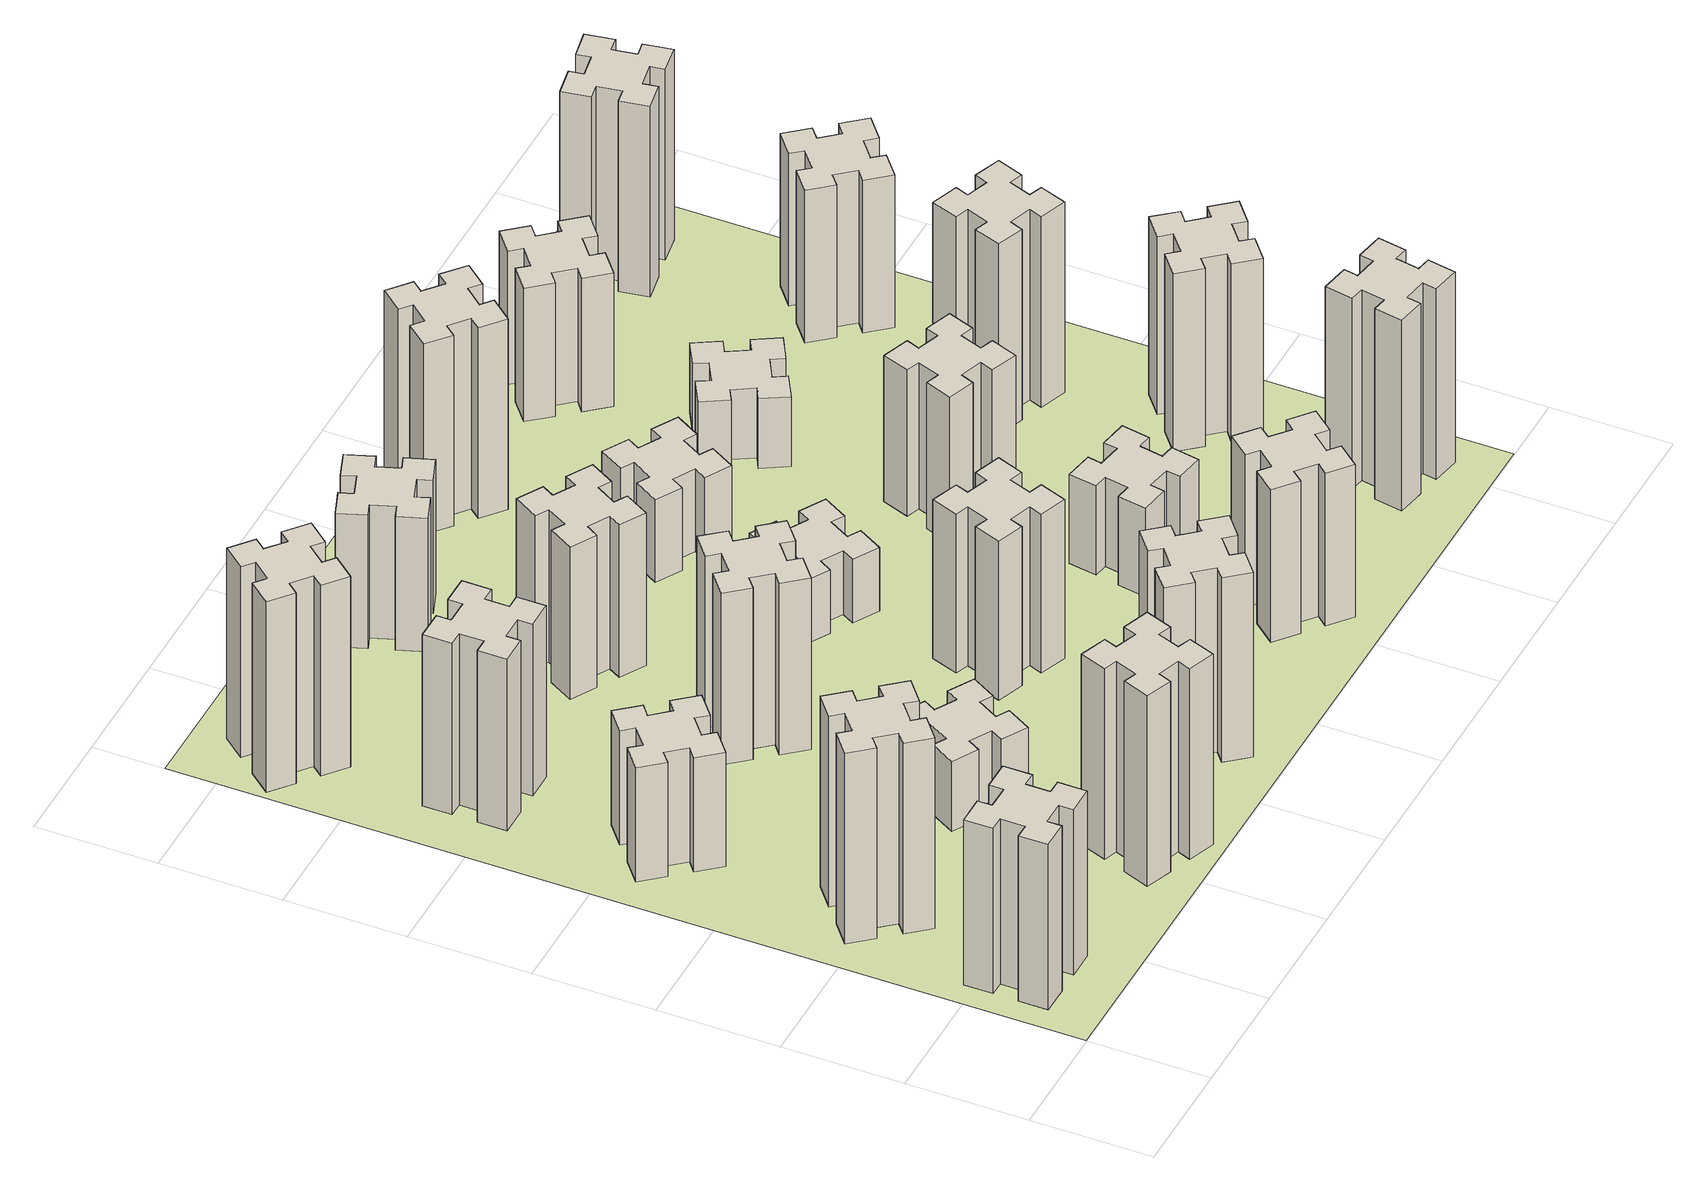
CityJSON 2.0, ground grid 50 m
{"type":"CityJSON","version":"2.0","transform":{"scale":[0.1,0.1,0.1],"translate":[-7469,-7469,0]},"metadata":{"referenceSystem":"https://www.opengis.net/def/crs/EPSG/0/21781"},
"CityObjects":{
"building1":{"type":"Building","attributes":{"class":"1000","function":"1000","usage":"1000","yearOfConstruction":2016,"roofType":"1000","measuredHeight":78,"storeysAboveGround":30,"storeysBelowGround":0},"geometry":[{"type":"Solid","lod":"1","boundaries":[[[[0,1,2,3,4,5,6,7,8,9,10,11,12,13,14,15,16,17,18,19]],[[17,16,20,21]],[[16,15,22,20]],[[15,14,23,22]],[[14,13,24,23]],[[13,12,25,24]],[[12,11,26,25]],[[11,10,27,26]],[[10,9,28,27]],[[9,8,29,28]],[[8,7,30,29]],[[7,6,31,30]],[[6,5,32,31]],[[5,4,33,32]],[[4,3,34,33]],[[3,2,35,34]],[[2,1,36,35]],[[1,0,37,36]],[[0,19,38,37]],[[19,18,39,38]],[[18,17,21,39]],[[24,25,26,27,28,29,30,31,32,33,34,35,36,37,38,39,21,20,22,23]]]]}]},
"building2":{"type":"Building","attributes":{"class":"1000","function":"1000","usage":"1000","yearOfConstruction":2016,"roofType":"1000","measuredHeight":90,"storeysAboveGround":30,"storeysBelowGround":0},"geometry":[{"type":"Solid","lod":"1","boundaries":[[[[40,41,42,43,44,45,46,47,48,49,50,51,52,53,54,55,56,57,58,59]],[[57,56,60,61]],[[56,55,62,60]],[[55,54,63,62]],[[54,53,64,63]],[[53,52,65,64]],[[52,51,66,65]],[[51,50,67,66]],[[50,49,68,67]],[[49,48,69,68]],[[48,47,70,69]],[[47,46,71,70]],[[46,45,72,71]],[[45,44,73,72]],[[44,43,74,73]],[[43,42,75,74]],[[42,41,76,75]],[[41,40,77,76]],[[40,59,78,77]],[[59,58,79,78]],[[58,57,61,79]],[[64,65,66,67,68,69,70,71,72,73,74,75,76,77,78,79,61,60,62,63]]]]}]},
"building3":{"type":"Building","attributes":{"class":"1000","function":"1000","usage":"1000","yearOfConstruction":2016,"roofType":"1000","measuredHeight":54,"storeysAboveGround":30,"storeysBelowGround":0},"geometry":[{"type":"Solid","lod":"1","boundaries":[[[[80,81,82,83,84,85,86,87,88,89,90,91,92,93,94,95,96,97,98,99]],[[97,96,100,101]],[[96,95,102,100]],[[95,94,103,102]],[[94,93,104,103]],[[93,92,105,104]],[[92,91,106,105]],[[91,90,107,106]],[[90,89,108,107]],[[89,88,109,108]],[[88,87,110,109]],[[87,86,111,110]],[[86,85,112,111]],[[85,84,113,112]],[[84,83,114,113]],[[83,82,115,114]],[[82,81,116,115]],[[81,80,117,116]],[[80,99,118,117]],[[99,98,119,118]],[[98,97,101,119]],[[104,105,106,107,108,109,110,111,112,113,114,115,116,117,118,119,101,100,102,103]]]]}]},
"building4":{"type":"Building","attributes":{"class":"1000","function":"1000","usage":"1000","yearOfConstruction":2016,"roofType":"1000","measuredHeight":81,"storeysAboveGround":30,"storeysBelowGround":0},"geometry":[{"type":"Solid","lod":"1","boundaries":[[[[120,121,122,123,124,125,126,127,128,129,130,131,132,133,134,135,136,137,138,139]],[[137,136,140,141]],[[136,135,142,140]],[[135,134,143,142]],[[134,133,144,143]],[[133,132,145,144]],[[132,131,146,145]],[[131,130,147,146]],[[130,129,148,147]],[[129,128,149,148]],[[128,127,150,149]],[[127,126,151,150]],[[126,125,152,151]],[[125,124,153,152]],[[124,123,154,153]],[[123,122,155,154]],[[122,121,156,155]],[[121,120,157,156]],[[120,139,158,157]],[[139,138,159,158]],[[138,137,141,159]],[[144,145,146,147,148,149,150,151,152,153,154,155,156,157,158,159,141,140,142,143]]]]}]},
"building5":{"type":"Building","attributes":{"class":"1000","function":"1000","usage":"1000","yearOfConstruction":2016,"roofType":"1000","measuredHeight":90,"storeysAboveGround":30,"storeysBelowGround":0},"geometry":[{"type":"Solid","lod":"1","boundaries":[[[[160,161,162,163,164,165,166,167,168,169,170,171,172,173,174,175,176,177,178,179]],[[177,176,180,181]],[[176,175,182,180]],[[175,174,183,182]],[[174,173,184,183]],[[173,172,185,184]],[[172,171,186,185]],[[171,170,187,186]],[[170,169,188,187]],[[169,168,189,188]],[[168,167,190,189]],[[167,166,191,190]],[[166,165,192,191]],[[165,164,193,192]],[[164,163,194,193]],[[163,162,195,194]],[[162,161,196,195]],[[161,160,197,196]],[[160,179,198,197]],[[179,178,199,198]],[[178,177,181,199]],[[184,185,186,187,188,189,190,191,192,193,194,195,196,197,198,199,181,180,182,183]]]]}]},
"building6":{"type":"Building","attributes":{"class":"1000","function":"1000","usage":"1000","yearOfConstruction":2016,"roofType":"1000","measuredHeight":90,"storeysAboveGround":30,"storeysBelowGround":0},"geometry":[{"type":"Solid","lod":"1","boundaries":[[[[200,201,202,203,204,205,206,207,208,209,210,211,212,213,214,215,216,217,218,219]],[[217,216,220,221]],[[216,215,222,220]],[[215,214,223,222]],[[214,213,224,223]],[[213,212,225,224]],[[212,211,226,225]],[[211,210,227,226]],[[210,209,228,227]],[[209,208,229,228]],[[208,207,230,229]],[[207,206,231,230]],[[206,205,232,231]],[[205,204,233,232]],[[204,203,234,233]],[[203,202,235,234]],[[202,201,236,235]],[[201,200,237,236]],[[200,219,238,237]],[[219,218,239,238]],[[218,217,221,239]],[[224,225,226,227,228,229,230,231,232,233,234,235,236,237,238,239,221,220,222,223]]]]}]},
"building7":{"type":"Building","attributes":{"class":"1000","function":"1000","usage":"1000","yearOfConstruction":2016,"roofType":"1000","measuredHeight":33,"storeysAboveGround":30,"storeysBelowGround":0},"geometry":[{"type":"Solid","lod":"1","boundaries":[[[[240,241,242,243,244,245,246,247,248,249,250,251,252,253,254,255,256,257,258,259]],[[257,256,260,261]],[[256,255,262,260]],[[255,254,263,262]],[[254,253,264,263]],[[253,252,265,264]],[[252,251,266,265]],[[251,250,267,266]],[[250,249,268,267]],[[249,248,269,268]],[[248,247,270,269]],[[247,246,271,270]],[[246,245,272,271]],[[245,244,273,272]],[[244,243,274,273]],[[243,242,275,274]],[[242,241,276,275]],[[241,240,277,276]],[[240,259,278,277]],[[259,258,279,278]],[[258,257,261,279]],[[264,265,266,267,268,269,270,271,272,273,274,275,276,277,278,279,261,260,262,263]]]]}]},
"building8":{"type":"Building","attributes":{"class":"1000","function":"1000","usage":"1000","yearOfConstruction":2016,"roofType":"1000","measuredHeight":81,"storeysAboveGround":30,"storeysBelowGround":0},"geometry":[{"type":"Solid","lod":"1","boundaries":[[[[280,281,282,283,284,285,286,287,288,289,290,291,292,293,294,295,296,297,298,299]],[[297,296,300,301]],[[296,295,302,300]],[[295,294,303,302]],[[294,293,304,303]],[[293,292,305,304]],[[292,291,306,305]],[[291,290,307,306]],[[290,289,308,307]],[[289,288,309,308]],[[288,287,310,309]],[[287,286,311,310]],[[286,285,312,311]],[[285,284,313,312]],[[284,283,314,313]],[[283,282,315,314]],[[282,281,316,315]],[[281,280,317,316]],[[280,299,318,317]],[[299,298,319,318]],[[298,297,301,319]],[[304,305,306,307,308,309,310,311,312,313,314,315,316,317,318,319,301,300,302,303]]]]}]},
"building9":{"type":"Building","attributes":{"class":"1000","function":"1000","usage":"1000","yearOfConstruction":2016,"roofType":"1000","measuredHeight":87,"storeysAboveGround":30,"storeysBelowGround":0},"geometry":[{"type":"Solid","lod":"1","boundaries":[[[[320,321,322,323,324,325,326,327,328,329,330,331,332,333,334,335,336,337,338,339]],[[337,336,340,341]],[[336,335,342,340]],[[335,334,343,342]],[[334,333,344,343]],[[333,332,345,344]],[[332,331,346,345]],[[331,330,347,346]],[[330,329,348,347]],[[329,328,349,348]],[[328,327,350,349]],[[327,326,351,350]],[[326,325,352,351]],[[325,324,353,352]],[[324,323,354,353]],[[323,322,355,354]],[[322,321,356,355]],[[321,320,357,356]],[[320,339,358,357]],[[339,338,359,358]],[[338,337,341,359]],[[344,345,346,347,348,349,350,351,352,353,354,355,356,357,358,359,341,340,342,343]]]]}]},
"building10":{"type":"Building","attributes":{"class":"1000","function":"1000","usage":"1000","yearOfConstruction":2016,"roofType":"1000","measuredHeight":72,"storeysAboveGround":30,"storeysBelowGround":0},"geometry":[{"type":"Solid","lod":"1","boundaries":[[[[360,361,362,363,364,365,366,367,368,369,370,371,372,373,374,375,376,377,378,379]],[[377,376,380,381]],[[376,375,382,380]],[[375,374,383,382]],[[374,373,384,383]],[[373,372,385,384]],[[372,371,386,385]],[[371,370,387,386]],[[370,369,388,387]],[[369,368,389,388]],[[368,367,390,389]],[[367,366,391,390]],[[366,365,392,391]],[[365,364,393,392]],[[364,363,394,393]],[[363,362,395,394]],[[362,361,396,395]],[[361,360,397,396]],[[360,379,398,397]],[[379,378,399,398]],[[378,377,381,399]],[[384,385,386,387,388,389,390,391,392,393,394,395,396,397,398,399,381,380,382,383]]]]}]},
"building11":{"type":"Building","attributes":{"class":"1000","function":"1000","usage":"1000","yearOfConstruction":2016,"roofType":"1000","measuredHeight":63,"storeysAboveGround":30,"storeysBelowGround":0},"geometry":[{"type":"Solid","lod":"1","boundaries":[[[[400,401,402,403,404,405,406,407,408,409,410,411,412,413,414,415,416,417,418,419]],[[417,416,420,421]],[[416,415,422,420]],[[415,414,423,422]],[[414,413,424,423]],[[413,412,425,424]],[[412,411,426,425]],[[411,410,427,426]],[[410,409,428,427]],[[409,408,429,428]],[[408,407,430,429]],[[407,406,431,430]],[[406,405,432,431]],[[405,404,433,432]],[[404,403,434,433]],[[403,402,435,434]],[[402,401,436,435]],[[401,400,437,436]],[[400,419,438,437]],[[419,418,439,438]],[[418,417,421,439]],[[424,425,426,427,428,429,430,431,432,433,434,435,436,437,438,439,421,420,422,423]]]]}]},
"building12":{"type":"Building","attributes":{"class":"1000","function":"1000","usage":"1000","yearOfConstruction":2016,"roofType":"1000","measuredHeight":75,"storeysAboveGround":30,"storeysBelowGround":0},"geometry":[{"type":"Solid","lod":"1","boundaries":[[[[440,441,442,443,444,445,446,447,448,449,450,451,452,453,454,455,456,457,458,459]],[[457,456,460,461]],[[456,455,462,460]],[[455,454,463,462]],[[454,453,464,463]],[[453,452,465,464]],[[452,451,466,465]],[[451,450,467,466]],[[450,449,468,467]],[[449,448,469,468]],[[448,447,470,469]],[[447,446,471,470]],[[446,445,472,471]],[[445,444,473,472]],[[444,443,474,473]],[[443,442,475,474]],[[442,441,476,475]],[[441,440,477,476]],[[440,459,478,477]],[[459,458,479,478]],[[458,457,461,479]],[[464,465,466,467,468,469,470,471,472,473,474,475,476,477,478,479,461,460,462,463]]]]}]},
"building13":{"type":"Building","attributes":{"class":"1000","function":"1000","usage":"1000","yearOfConstruction":2016,"roofType":"1000","measuredHeight":30,"storeysAboveGround":30,"storeysBelowGround":0},"geometry":[{"type":"Solid","lod":"1","boundaries":[[[[480,481,482,483,484,485,486,487,488,489,490,491,492,493,494,495,496,497,498,499]],[[497,496,500,501]],[[496,495,502,500]],[[495,494,503,502]],[[494,493,504,503]],[[493,492,505,504]],[[492,491,506,505]],[[491,490,507,506]],[[490,489,508,507]],[[489,488,509,508]],[[488,487,510,509]],[[487,486,511,510]],[[486,485,512,511]],[[485,484,513,512]],[[484,483,514,513]],[[483,482,515,514]],[[482,481,516,515]],[[481,480,517,516]],[[480,499,518,517]],[[499,498,519,518]],[[498,497,501,519]],[[504,505,506,507,508,509,510,511,512,513,514,515,516,517,518,519,501,500,502,503]]]]}]},
"building14":{"type":"Building","attributes":{"class":"1000","function":"1000","usage":"1000","yearOfConstruction":2016,"roofType":"1000","measuredHeight":72,"storeysAboveGround":30,"storeysBelowGround":0},"geometry":[{"type":"Solid","lod":"1","boundaries":[[[[520,521,522,523,524,525,526,527,528,529,530,531,532,533,534,535,536,537,538,539]],[[537,536,540,541]],[[536,535,542,540]],[[535,534,543,542]],[[534,533,544,543]],[[533,532,545,544]],[[532,531,546,545]],[[531,530,547,546]],[[530,529,548,547]],[[529,528,549,548]],[[528,527,550,549]],[[527,526,551,550]],[[526,525,552,551]],[[525,524,553,552]],[[524,523,554,553]],[[523,522,555,554]],[[522,521,556,555]],[[521,520,557,556]],[[520,539,558,557]],[[539,538,559,558]],[[538,537,541,559]],[[544,545,546,547,548,549,550,551,552,553,554,555,556,557,558,559,541,540,542,543]]]]}]},
"building15":{"type":"Building","attributes":{"class":"1000","function":"1000","usage":"1000","yearOfConstruction":2016,"roofType":"1000","measuredHeight":39,"storeysAboveGround":30,"storeysBelowGround":0},"geometry":[{"type":"Solid","lod":"1","boundaries":[[[[560,561,562,563,564,565,566,567,568,569,570,571,572,573,574,575,576,577,578,579]],[[577,576,580,581]],[[576,575,582,580]],[[575,574,583,582]],[[574,573,584,583]],[[573,572,585,584]],[[572,571,586,585]],[[571,570,587,586]],[[570,569,588,587]],[[569,568,589,588]],[[568,567,590,589]],[[567,566,591,590]],[[566,565,592,591]],[[565,564,593,592]],[[564,563,594,593]],[[563,562,595,594]],[[562,561,596,595]],[[561,560,597,596]],[[560,579,598,597]],[[579,578,599,598]],[[578,577,581,599]],[[584,585,586,587,588,589,590,591,592,593,594,595,596,597,598,599,581,580,582,583]]]]}]},
"building16":{"type":"Building","attributes":{"class":"1000","function":"1000","usage":"1000","yearOfConstruction":2016,"roofType":"1000","measuredHeight":90,"storeysAboveGround":30,"storeysBelowGround":0},"geometry":[{"type":"Solid","lod":"1","boundaries":[[[[600,601,602,603,604,605,606,607,608,609,610,611,612,613,614,615,616,617,618,619]],[[617,616,620,621]],[[616,615,622,620]],[[615,614,623,622]],[[614,613,624,623]],[[613,612,625,624]],[[612,611,626,625]],[[611,610,627,626]],[[610,609,628,627]],[[609,608,629,628]],[[608,607,630,629]],[[607,606,631,630]],[[606,605,632,631]],[[605,604,633,632]],[[604,603,634,633]],[[603,602,635,634]],[[602,601,636,635]],[[601,600,637,636]],[[600,619,638,637]],[[619,618,639,638]],[[618,617,621,639]],[[624,625,626,627,628,629,630,631,632,633,634,635,636,637,638,639,621,620,622,623]]]]}]},
"building17":{"type":"Building","attributes":{"class":"1000","function":"1000","usage":"1000","yearOfConstruction":2016,"roofType":"1000","measuredHeight":42,"storeysAboveGround":30,"storeysBelowGround":0},"geometry":[{"type":"Solid","lod":"1","boundaries":[[[[640,641,642,643,644,645,646,647,648,649,650,651,652,653,654,655,656,657,658,659]],[[657,656,660,661]],[[656,655,662,660]],[[655,654,663,662]],[[654,653,664,663]],[[653,652,665,664]],[[652,651,666,665]],[[651,650,667,666]],[[650,649,668,667]],[[649,648,669,668]],[[648,647,670,669]],[[647,646,671,670]],[[646,645,672,671]],[[645,644,673,672]],[[644,643,674,673]],[[643,642,675,674]],[[642,641,676,675]],[[641,640,677,676]],[[640,659,678,677]],[[659,658,679,678]],[[658,657,661,679]],[[664,665,666,667,668,669,670,671,672,673,674,675,676,677,678,679,661,660,662,663]]]]}]},
"building18":{"type":"Building","attributes":{"class":"1000","function":"1000","usage":"1000","yearOfConstruction":2016,"roofType":"1000","measuredHeight":69,"storeysAboveGround":30,"storeysBelowGround":0},"geometry":[{"type":"Solid","lod":"1","boundaries":[[[[680,681,682,683,684,685,686,687,688,689,690,691,692,693,694,695,696,697,698,699]],[[697,696,700,701]],[[696,695,702,700]],[[695,694,703,702]],[[694,693,704,703]],[[693,692,705,704]],[[692,691,706,705]],[[691,690,707,706]],[[690,689,708,707]],[[689,688,709,708]],[[688,687,710,709]],[[687,686,711,710]],[[686,685,712,711]],[[685,684,713,712]],[[684,683,714,713]],[[683,682,715,714]],[[682,681,716,715]],[[681,680,717,716]],[[680,699,718,717]],[[699,698,719,718]],[[698,697,701,719]],[[704,705,706,707,708,709,710,711,712,713,714,715,716,717,718,719,701,700,702,703]]]]}]},
"building19":{"type":"Building","attributes":{"class":"1000","function":"1000","usage":"1000","yearOfConstruction":2016,"roofType":"1000","measuredHeight":33,"storeysAboveGround":30,"storeysBelowGround":0},"geometry":[{"type":"Solid","lod":"1","boundaries":[[[[720,721,722,723,724,725,726,727,728,729,730,731,732,733,734,735,736,737,738,739]],[[737,736,740,741]],[[736,735,742,740]],[[735,734,743,742]],[[734,733,744,743]],[[733,732,745,744]],[[732,731,746,745]],[[731,730,747,746]],[[730,729,748,747]],[[729,728,749,748]],[[728,727,750,749]],[[727,726,751,750]],[[726,725,752,751]],[[725,724,753,752]],[[724,723,754,753]],[[723,722,755,754]],[[722,721,756,755]],[[721,720,757,756]],[[720,739,758,757]],[[739,738,759,758]],[[738,737,741,759]],[[744,745,746,747,748,749,750,751,752,753,754,755,756,757,758,759,741,740,742,743]]]]}]},
"building20":{"type":"Building","attributes":{"class":"1000","function":"1000","usage":"1000","yearOfConstruction":2016,"roofType":"1000","measuredHeight":90,"storeysAboveGround":30,"storeysBelowGround":0},"geometry":[{"type":"Solid","lod":"1","boundaries":[[[[760,761,762,763,764,765,766,767,768,769,770,771,772,773,774,775,776,777,778,779]],[[777,776,780,781]],[[776,775,782,780]],[[775,774,783,782]],[[774,773,784,783]],[[773,772,785,784]],[[772,771,786,785]],[[771,770,787,786]],[[770,769,788,787]],[[769,768,789,788]],[[768,767,790,789]],[[767,766,791,790]],[[766,765,792,791]],[[765,764,793,792]],[[764,763,794,793]],[[763,762,795,794]],[[762,761,796,795]],[[761,760,797,796]],[[760,779,798,797]],[[779,778,799,798]],[[778,777,781,799]],[[784,785,786,787,788,789,790,791,792,793,794,795,796,797,798,799,781,780,782,783]]]]}]},
"building21":{"type":"Building","attributes":{"class":"1000","function":"1000","usage":"1000","yearOfConstruction":2016,"roofType":"1000","measuredHeight":63,"storeysAboveGround":30,"storeysBelowGround":0},"geometry":[{"type":"Solid","lod":"1","boundaries":[[[[800,801,802,803,804,805,806,807,808,809,810,811,812,813,814,815,816,817,818,819]],[[817,816,820,821]],[[816,815,822,820]],[[815,814,823,822]],[[814,813,824,823]],[[813,812,825,824]],[[812,811,826,825]],[[811,810,827,826]],[[810,809,828,827]],[[809,808,829,828]],[[808,807,830,829]],[[807,806,831,830]],[[806,805,832,831]],[[805,804,833,832]],[[804,803,834,833]],[[803,802,835,834]],[[802,801,836,835]],[[801,800,837,836]],[[800,819,838,837]],[[819,818,839,838]],[[818,817,821,839]],[[824,825,826,827,828,829,830,831,832,833,834,835,836,837,838,839,821,820,822,823]]]]}]},
"building22":{"type":"Building","attributes":{"class":"1000","function":"1000","usage":"1000","yearOfConstruction":2016,"roofType":"1000","measuredHeight":84,"storeysAboveGround":30,"storeysBelowGround":0},"geometry":[{"type":"Solid","lod":"1","boundaries":[[[[840,841,842,843,844,845,846,847,848,849,850,851,852,853,854,855,856,857,858,859]],[[857,856,860,861]],[[856,855,862,860]],[[855,854,863,862]],[[854,853,864,863]],[[853,852,865,864]],[[852,851,866,865]],[[851,850,867,866]],[[850,849,868,867]],[[849,848,869,868]],[[848,847,870,869]],[[847,846,871,870]],[[846,845,872,871]],[[845,844,873,872]],[[844,843,874,873]],[[843,842,875,874]],[[842,841,876,875]],[[841,840,877,876]],[[840,859,878,877]],[[859,858,879,878]],[[858,857,861,879]],[[864,865,866,867,868,869,870,871,872,873,874,875,876,877,878,879,861,860,862,863]]]]}]},
"building23":{"type":"Building","attributes":{"class":"1000","function":"1000","usage":"1000","yearOfConstruction":2016,"roofType":"1000","measuredHeight":90,"storeysAboveGround":30,"storeysBelowGround":0},"geometry":[{"type":"Solid","lod":"1","boundaries":[[[[880,881,882,883,884,885,886,887,888,889,890,891,892,893,894,895,896,897,898,899]],[[897,896,900,901]],[[896,895,902,900]],[[895,894,903,902]],[[894,893,904,903]],[[893,892,905,904]],[[892,891,906,905]],[[891,890,907,906]],[[890,889,908,907]],[[889,888,909,908]],[[888,887,910,909]],[[887,886,911,910]],[[886,885,912,911]],[[885,884,913,912]],[[884,883,914,913]],[[883,882,915,914]],[[882,881,916,915]],[[881,880,917,916]],[[880,899,918,917]],[[899,898,919,918]],[[898,897,901,919]],[[904,905,906,907,908,909,910,911,912,913,914,915,916,917,918,919,901,900,902,903]]]]}]},
"building24":{"type":"Building","attributes":{"class":"1000","function":"1000","usage":"1000","yearOfConstruction":2016,"roofType":"1000","measuredHeight":72,"storeysAboveGround":30,"storeysBelowGround":0},"geometry":[{"type":"Solid","lod":"1","boundaries":[[[[920,921,922,923,924,925,926,927,928,929,930,931,932,933,934,935,936,937,938,939]],[[937,936,940,941]],[[936,935,942,940]],[[935,934,943,942]],[[934,933,944,943]],[[933,932,945,944]],[[932,931,946,945]],[[931,930,947,946]],[[930,929,948,947]],[[929,928,949,948]],[[928,927,950,949]],[[927,926,951,950]],[[926,925,952,951]],[[925,924,953,952]],[[924,923,954,953]],[[923,922,955,954]],[[922,921,956,955]],[[921,920,957,956]],[[920,939,958,957]],[[939,938,959,958]],[[938,937,941,959]],[[944,945,946,947,948,949,950,951,952,953,954,955,956,957,958,959,941,940,942,943]]]]}]},
"building25":{"type":"Building","attributes":{"class":"1000","function":"1000","usage":"1000","yearOfConstruction":2016,"roofType":"1000","measuredHeight":90,"storeysAboveGround":30,"storeysBelowGround":0},"geometry":[{"type":"Solid","lod":"1","boundaries":[[[[960,961,962,963,964,965,966,967,968,969,970,971,972,973,974,975,976,977,978,979]],[[977,976,980,981]],[[976,975,982,980]],[[975,974,983,982]],[[974,973,984,983]],[[973,972,985,984]],[[972,971,986,985]],[[971,970,987,986]],[[970,969,988,987]],[[969,968,989,988]],[[968,967,990,989]],[[967,966,991,990]],[[966,965,992,991]],[[965,964,993,992]],[[964,963,994,993]],[[963,962,995,994]],[[962,961,996,995]],[[961,960,997,996]],[[960,979,998,997]],[[979,978,999,998]],[[978,977,981,999]],[[984,985,986,987,988,989,990,991,992,993,994,995,996,997,998,999,981,980,982,983]]]]}]},
"landuse1":{"type":"LandUse","attributes":{"name":"plot1","function":"1010"},"geometry":[{"type":"MultiSurface","lod":"1","boundaries":[[[1000,1001,1002,1003]]]}]}
},
"vertices":[
[165,425,0],[165,325,0],[105,325,0],[105,205,0],[225,205,0],[225,265,0],[325,265,0],[325,205,0],[445,205,0],[445,325,0],[385,325,0],[385,425,0],[445,425,0],[445,545,0],[325,545,0],[325,485,0],[225,485,0],[225,545,0],[105,545,0],[105,425,0],[225,485,780],[225,545,780],[325,485,780],[325,545,780],[445,545,780],[445,425,780],[385,425,780],[385,325,780],[445,325,780],[445,205,780],[325,205,780],[325,265,780],[225,265,780],[225,205,780],[105,205,780],[105,325,780],[165,325,780],[165,425,780],[105,425,780],[105,545,780],
[492,1048,0],[427,1124,0],[473,1163,0],[396,1255,0],[304,1178,0],[343,1132,0],[266,1067,0],[228,1113,0],[136,1036,0],[213,944,0],[259,983,0],[323,906,0],[277,868,0],[354,776,0],[446,853,0],[408,899,0],[484,963,0],[523,917,0],[615,994,0],[538,1086,0],[484,963,900],[523,917,900],[408,899,900],[446,853,900],[354,776,900],[277,868,900],[323,906,900],[259,983,900],[213,944,900],[136,1036,900],[228,1113,900],[266,1067,900],[343,1132,900],[304,1178,900],[396,1255,900],[473,1163,900],[427,1124,900],[492,1048,900],[538,1086,900],[615,994,900],
[492,1888,0],[427,1964,0],[473,2003,0],[396,2095,0],[304,2018,0],[343,1972,0],[266,1907,0],[228,1953,0],[136,1876,0],[213,1784,0],[259,1823,0],[323,1746,0],[277,1708,0],[354,1616,0],[446,1693,0],[408,1739,0],[484,1803,0],[523,1757,0],[615,1834,0],[538,1926,0],[484,1803,540],[523,1757,540],[408,1739,540],[446,1693,540],[354,1616,540],[277,1708,540],[323,1746,540],[259,1823,540],[213,1784,540],[136,1876,540],[228,1953,540],[266,1907,540],[343,1972,540],[304,2018,540],[396,2095,540],[473,2003,540],[427,1964,540],[492,1888,540],[538,1926,540],[615,1834,540],
[485,2545,0],[485,2645,0],[545,2645,0],[545,2765,0],[425,2765,0],[425,2705,0],[325,2705,0],[325,2765,0],[205,2765,0],[205,2645,0],[265,2645,0],[265,2545,0],[205,2545,0],[205,2425,0],[325,2425,0],[325,2485,0],[425,2485,0],[425,2425,0],[545,2425,0],[545,2545,0],[425,2485,810],[425,2425,810],[325,2485,810],[325,2425,810],[205,2425,810],[205,2545,810],[265,2545,810],[265,2645,810],[205,2645,810],[205,2765,810],[325,2765,810],[325,2705,810],[425,2705,810],[425,2765,810],[545,2765,810],[545,2645,810],[485,2645,810],[485,2545,810],[545,2545,810],[545,2425,810],
[1029,360,0],[995,266,0],[939,287,0],[897,174,0],[1010,133,0],[1031,189,0],[1125,155,0],[1104,99,0],[1217,57,0],[1258,170,0],[1202,191,0],[1236,285,0],[1292,264,0],[1333,377,0],[1220,418,0],[1200,362,0],[1106,396,0],[1127,452,0],[1014,493,0],[973,380,0],[1106,396,900],[1127,452,900],[1200,362,900],[1220,418,900],[1333,377,900],[1292,264,900],[1236,285,900],[1202,191,900],[1258,170,900],[1217,57,900],[1104,99,900],[1125,155,900],[1031,189,900],[1010,133,900],[897,174,900],[939,287,900],[995,266,900],[1029,360,900],[973,380,900],[1014,493,900],
[384,3387,0],[308,3452,0],[346,3498,0],[254,3575,0],[177,3483,0],[223,3444,0],[159,3368,0],[113,3406,0],[36,3314,0],[128,3237,0],[166,3283,0],[243,3219,0],[204,3173,0],[296,3096,0],[373,3188,0],[327,3226,0],[392,3303,0],[438,3264,0],[515,3356,0],[423,3433,0],[392,3303,900],[438,3264,900],[327,3226,900],[373,3188,900],[296,3096,900],[204,3173,900],[243,3219,900],[166,3283,900],[128,3237,900],[36,3314,900],[113,3406,900],[159,3368,900],[223,3444,900],[177,3483,900],[254,3575,900],[346,3498,900],[308,3452,900],[384,3387,900],[423,3433,900],[515,3356,900],
[1186,917,0],[1236,1004,0],[1288,974,0],[1348,1078,0],[1244,1138,0],[1214,1086,0],[1127,1136,0],[1157,1188,0],[1053,1248,0],[993,1144,0],[1045,1114,0],[995,1027,0],[943,1057,0],[883,953,0],[987,893,0],[1017,945,0],[1104,895,0],[1074,843,0],[1178,783,0],[1238,887,0],[1104,895,330],[1074,843,330],[1017,945,330],[987,893,330],[883,953,330],[943,1057,330],[995,1027,330],[1045,1114,330],[993,1144,330],[1053,1248,330],[1157,1188,330],[1127,1136,330],[1214,1086,330],[1244,1138,330],[1348,1078,330],[1288,974,330],[1236,1004,330],[1186,917,330],[1238,887,330],[1178,783,330],
[1083,1972,0],[1006,1907,0],[968,1953,0],[876,1876,0],[953,1784,0],[999,1823,0],[1063,1746,0],[1017,1708,0],[1094,1616,0],[1186,1693,0],[1148,1739,0],[1224,1803,0],[1263,1757,0],[1355,1834,0],[1278,1926,0],[1232,1888,0],[1167,1964,0],[1213,2003,0],[1136,2095,0],[1044,2018,0],[1167,1964,810],[1213,2003,810],[1232,1888,810],[1278,1926,810],[1355,1834,810],[1263,1757,810],[1224,1803,810],[1148,1739,810],[1186,1693,810],[1094,1616,810],[1017,1708,810],[1063,1746,810],[999,1823,810],[953,1784,810],[876,1876,810],[968,1953,810],[1006,1907,810],[1083,1972,810],[1044,2018,810],[1136,2095,810],
[1639,343,0],[1703,266,0],[1657,228,0],[1734,136,0],[1826,213,0],[1788,259,0],[1864,323,0],[1903,277,0],[1995,354,0],[1918,446,0],[1872,408,0],[1807,484,0],[1853,523,0],[1776,615,0],[1684,538,0],[1723,492,0],[1646,427,0],[1608,473,0],[1516,396,0],[1593,304,0],[1646,427,870],[1608,473,870],[1723,492,870],[1684,538,870],[1776,615,870],[1853,523,870],[1807,484,870],[1872,408,870],[1918,446,870],[1995,354,870],[1903,277,870],[1864,323,870],[1788,259,870],[1826,213,870],[1734,136,870],[1657,228,870],[1703,266,870],[1639,343,870],[1593,304,870],[1516,396,870],
[1314,2666,0],[1227,2716,0],[1257,2768,0],[1153,2828,0],[1093,2724,0],[1145,2694,0],[1095,2607,0],[1043,2637,0],[983,2533,0],[1087,2473,0],[1117,2525,0],[1204,2475,0],[1174,2423,0],[1278,2363,0],[1338,2467,0],[1286,2497,0],[1336,2584,0],[1388,2554,0],[1448,2658,0],[1344,2718,0],[1336,2584,720],[1388,2554,720],[1286,2497,720],[1338,2467,720],[1278,2363,720],[1174,2423,720],[1204,2475,720],[1117,2525,720],[1087,2473,720],[983,2533,720],[1043,2637,720],[1095,2607,720],[1145,2694,720],[1093,2724,720],[1153,2828,720],[1257,2768,720],[1227,2716,720],[1314,2666,720],[1344,2718,720],[1448,2658,720],
[1125,3456,0],[1031,3422,0],[1010,3478,0],[897,3437,0],[939,3324,0],[995,3345,0],[1029,3251,0],[973,3230,0],[1014,3117,0],[1127,3159,0],[1106,3215,0],[1200,3249,0],[1220,3193,0],[1333,3234,0],[1292,3347,0],[1236,3326,0],[1202,3420,0],[1258,3440,0],[1217,3553,0],[1104,3512,0],[1202,3420,630],[1258,3440,630],[1236,3326,630],[1292,3347,630],[1333,3234,630],[1220,3193,630],[1200,3249,630],[1106,3215,630],[1127,3159,630],[1014,3117,630],[973,3230,630],[1029,3251,630],[995,3345,630],[939,3324,630],[897,3437,630],[1010,3478,630],[1031,3422,630],[1125,3456,630],[1104,3512,630],[1217,3553,630],
[1769,1300,0],[1735,1206,0],[1679,1227,0],[1637,1114,0],[1750,1073,0],[1771,1129,0],[1865,1095,0],[1844,1039,0],[1957,997,0],[1998,1110,0],[1942,1131,0],[1976,1225,0],[2032,1204,0],[2073,1317,0],[1960,1358,0],[1940,1302,0],[1846,1336,0],[1867,1392,0],[1754,1433,0],[1713,1320,0],[1846,1336,750],[1867,1392,750],[1940,1302,750],[1960,1358,750],[2073,1317,750],[2032,1204,750],[1976,1225,750],[1942,1131,750],[1998,1110,750],[1957,997,750],[1844,1039,750],[1865,1095,750],[1771,1129,750],[1750,1073,750],[1637,1114,750],[1679,1227,750],[1735,1206,750],[1769,1300,750],[1713,1320,750],[1754,1433,750],
[1785,2054,0],[1735,1967,0],[1683,1997,0],[1623,1893,0],[1727,1833,0],[1757,1885,0],[1844,1835,0],[1814,1783,0],[1918,1723,0],[1978,1827,0],[1926,1857,0],[1976,1944,0],[2028,1914,0],[2088,2018,0],[1984,2078,0],[1954,2026,0],[1867,2076,0],[1897,2128,0],[1793,2188,0],[1733,2084,0],[1867,2076,300],[1897,2128,300],[1954,2026,300],[1984,2078,300],[2088,2018,300],[2028,1914,300],[1976,1944,300],[1926,1857,300],[1978,1827,300],[1918,1723,300],[1814,1783,300],[1844,1835,300],[1757,1885,300],[1727,1833,300],[1623,1893,300],[1683,1997,300],[1735,1967,300],[1785,2054,300],[1733,2084,300],[1793,2188,300],
[2486,323,0],[2563,259,0],[2524,213,0],[2616,136,0],[2693,228,0],[2647,266,0],[2712,343,0],[2758,304,0],[2835,396,0],[2743,473,0],[2704,427,0],[2628,492,0],[2666,538,0],[2574,615,0],[2497,523,0],[2543,484,0],[2479,408,0],[2433,446,0],[2356,354,0],[2448,277,0],[2479,408,720],[2433,446,720],[2543,484,720],[2497,523,720],[2574,615,720],[2666,538,720],[2628,492,720],[2704,427,720],[2743,473,720],[2835,396,720],[2758,304,720],[2712,343,720],[2647,266,720],[2693,228,720],[2616,136,720],[2524,213,720],[2563,259,720],[2486,323,720],[2448,277,720],[2356,354,720],
[2026,2497,0],[2076,2584,0],[2128,2554,0],[2188,2658,0],[2084,2718,0],[2054,2666,0],[1967,2716,0],[1997,2768,0],[1893,2828,0],[1833,2724,0],[1885,2694,0],[1835,2607,0],[1783,2637,0],[1723,2533,0],[1827,2473,0],[1857,2525,0],[1944,2475,0],[1914,2423,0],[2018,2363,0],[2078,2467,0],[1944,2475,390],[1914,2423,390],[1857,2525,390],[1827,2473,390],[1723,2533,390],[1783,2637,390],[1835,2607,390],[1885,2694,390],[1833,2724,390],[1893,2828,390],[1997,2768,390],[1967,2716,390],[2054,2666,390],[2084,2718,390],[2188,2658,390],[2128,2554,390],[2076,2584,390],[2026,2497,390],[2078,2467,390],[2018,2363,390],
[1746,3383,0],[1823,3319,0],[1784,3273,0],[1876,3196,0],[1953,3288,0],[1907,3326,0],[1972,3403,0],[2018,3364,0],[2095,3456,0],[2003,3533,0],[1964,3487,0],[1888,3552,0],[1926,3598,0],[1834,3675,0],[1757,3583,0],[1803,3544,0],[1739,3468,0],[1693,3506,0],[1616,3414,0],[1708,3337,0],[1739,3468,900],[1693,3506,900],[1803,3544,900],[1757,3583,900],[1834,3675,900],[1926,3598,900],[1888,3552,900],[1964,3487,900],[2003,3533,900],[2095,3456,900],[2018,3364,900],[1972,3403,900],[1907,3326,900],[1953,3288,900],[1876,3196,900],[1784,3273,900],[1823,3319,900],[1746,3383,900],[1708,3337,900],[1616,3414,900],
[2695,947,0],[2712,1045,0],[2771,1035,0],[2792,1153,0],[2674,1174,0],[2664,1115,0],[2565,1132,0],[2576,1191,0],[2457,1212,0],[2437,1094,0],[2496,1084,0],[2478,985,0],[2419,996,0],[2398,877,0],[2517,857,0],[2527,916,0],[2625,898,0],[2615,839,0],[2733,818,0],[2754,937,0],[2625,898,420],[2615,839,420],[2527,916,420],[2517,857,420],[2398,877,420],[2419,996,420],[2478,985,420],[2496,1084,420],[2437,1094,420],[2457,1212,420],[2576,1191,420],[2565,1132,420],[2664,1115,420],[2674,1174,420],[2792,1153,420],[2771,1035,420],[2712,1045,420],[2695,947,420],[2754,937,420],[2733,818,420],
[2682,1671,0],[2716,1765,0],[2772,1744,0],[2813,1857,0],[2700,1898,0],[2680,1842,0],[2586,1876,0],[2607,1932,0],[2494,1973,0],[2453,1860,0],[2509,1840,0],[2475,1746,0],[2419,1767,0],[2377,1654,0],[2490,1613,0],[2511,1669,0],[2605,1635,0],[2584,1579,0],[2697,1537,0],[2738,1650,0],[2605,1635,690],[2584,1579,690],[2511,1669,690],[2490,1613,690],[2377,1654,690],[2419,1767,690],[2475,1746,690],[2509,1840,690],[2453,1860,690],[2494,1973,690],[2607,1932,690],[2586,1876,690],[2680,1842,690],[2700,1898,690],[2813,1857,690],[2772,1744,690],[2716,1765,690],[2682,1671,690],[2738,1650,690],[2697,1537,690],
[2475,2584,0],[2525,2497,0],[2473,2467,0],[2533,2363,0],[2637,2423,0],[2607,2475,0],[2694,2525,0],[2724,2473,0],[2828,2533,0],[2768,2637,0],[2716,2607,0],[2666,2694,0],[2718,2724,0],[2658,2828,0],[2554,2768,0],[2584,2716,0],[2497,2666,0],[2467,2718,0],[2363,2658,0],[2423,2554,0],[2497,2666,330],[2467,2718,330],[2584,2716,330],[2554,2768,330],[2658,2828,330],[2718,2724,330],[2666,2694,330],[2716,2607,330],[2768,2637,330],[2828,2533,330],[2724,2473,330],[2694,2525,330],[2607,2475,330],[2637,2423,330],[2533,2363,330],[2473,2467,330],[2525,2497,330],[2475,2584,330],[2423,2554,330],[2363,2658,330],
[3504,475,0],[3405,492,0],[3416,551,0],[3297,572,0],[3277,454,0],[3336,444,0],[3318,345,0],[3259,356,0],[3238,237,0],[3357,217,0],[3367,276,0],[3465,258,0],[3455,199,0],[3573,178,0],[3594,297,0],[3535,307,0],[3552,405,0],[3611,395,0],[3632,513,0],[3514,534,0],[3552,405,900],[3611,395,900],[3535,307,900],[3594,297,900],[3573,178,900],[3455,199,900],[3465,258,900],[3367,276,900],[3357,217,900],[3238,237,900],[3259,356,900],[3318,345,900],[3336,444,900],[3277,454,900],[3297,572,900],[3416,551,900],[3405,492,900],[3504,475,900],[3514,534,900],[3632,513,900],
[2712,3368,0],[2647,3444,0],[2693,3483,0],[2616,3575,0],[2524,3498,0],[2563,3452,0],[2486,3387,0],[2448,3433,0],[2356,3356,0],[2433,3264,0],[2479,3303,0],[2543,3226,0],[2497,3188,0],[2574,3096,0],[2666,3173,0],[2628,3219,0],[2704,3283,0],[2743,3237,0],[2835,3314,0],[2758,3406,0],[2704,3283,630],[2743,3237,630],[2628,3219,630],[2666,3173,630],[2574,3096,630],[2497,3188,630],[2543,3226,630],[2479,3303,630],[2433,3264,630],[2356,3356,630],[2448,3433,630],[2486,3387,630],[2563,3452,630],[2524,3498,630],[2616,3575,630],[2693,3483,630],[2647,3444,630],[2712,3368,630],[2758,3406,630],[2835,3314,630],
[3319,1083,0],[3383,1006,0],[3337,968,0],[3414,876,0],[3506,953,0],[3468,999,0],[3544,1063,0],[3583,1017,0],[3675,1094,0],[3598,1186,0],[3552,1148,0],[3487,1224,0],[3533,1263,0],[3456,1355,0],[3364,1278,0],[3403,1232,0],[3326,1167,0],[3288,1213,0],[3196,1136,0],[3273,1044,0],[3326,1167,840],[3288,1213,840],[3403,1232,840],[3364,1278,840],[3456,1355,840],[3533,1263,840],[3487,1224,840],[3552,1148,840],[3598,1186,840],[3675,1094,840],[3583,1017,840],[3544,1063,840],[3468,999,840],[3506,953,840],[3414,876,840],[3337,968,840],[3383,1006,840],[3319,1083,840],[3273,1044,840],[3196,1136,840],
[3320,1942,0],[3226,1976,0],[3247,2032,0],[3134,2073,0],[3093,1960,0],[3149,1940,0],[3115,1846,0],[3059,1867,0],[3017,1754,0],[3130,1713,0],[3151,1769,0],[3245,1735,0],[3224,1679,0],[3337,1637,0],[3378,1750,0],[3322,1771,0],[3356,1865,0],[3412,1844,0],[3453,1957,0],[3340,1998,0],[3356,1865,900],[3412,1844,900],[3322,1771,900],[3378,1750,900],[3337,1637,900],[3224,1679,900],[3245,1735,900],[3151,1769,900],[3130,1713,900],[3017,1754,900],[3059,1867,900],[3115,1846,900],[3149,1940,900],[3093,1960,900],[3134,2073,900],[3247,2032,900],[3226,1976,900],[3320,1942,900],[3340,1998,900],[3453,1957,900],
[3319,2563,0],[3383,2486,0],[3337,2448,0],[3414,2356,0],[3506,2433,0],[3468,2479,0],[3544,2543,0],[3583,2497,0],[3675,2574,0],[3598,2666,0],[3552,2628,0],[3487,2704,0],[3533,2743,0],[3456,2835,0],[3364,2758,0],[3403,2712,0],[3326,2647,0],[3288,2693,0],[3196,2616,0],[3273,2524,0],[3326,2647,720],[3288,2693,720],[3403,2712,720],[3364,2758,720],[3456,2835,720],[3533,2743,720],[3487,2704,720],[3552,2628,720],[3598,2666,720],[3675,2574,720],[3583,2497,720],[3544,2543,720],[3468,2479,720],[3506,2433,720],[3414,2356,720],[3337,2448,720],[3383,2486,720],[3319,2563,720],[3273,2524,720],[3196,2616,720],
[3218,3465,0],[3236,3367,0],[3177,3357,0],[3197,3238,0],[3316,3259,0],[3305,3318,0],[3404,3336,0],[3414,3277,0],[3532,3297,0],[3511,3416,0],[3452,3405,0],[3435,3504,0],[3494,3514,0],[3473,3632,0],[3355,3611,0],[3365,3552,0],[3267,3535,0],[3257,3594,0],[3138,3573,0],[3159,3455,0],[3267,3535,900],[3257,3594,900],[3365,3552,900],[3355,3611,900],[3473,3632,900],[3494,3514,900],[3435,3504,900],[3452,3405,900],[3511,3416,900],[3532,3297,900],[3414,3277,900],[3404,3336,900],[3305,3318,900],[3316,3259,900],[3197,3238,900],[3177,3357,900],[3236,3367,900],[3218,3465,900],[3159,3455,900],[3138,3573,900],
[5,3705,0],[3705,3705,0],[3705,5,0],[5,5,0]
]}
